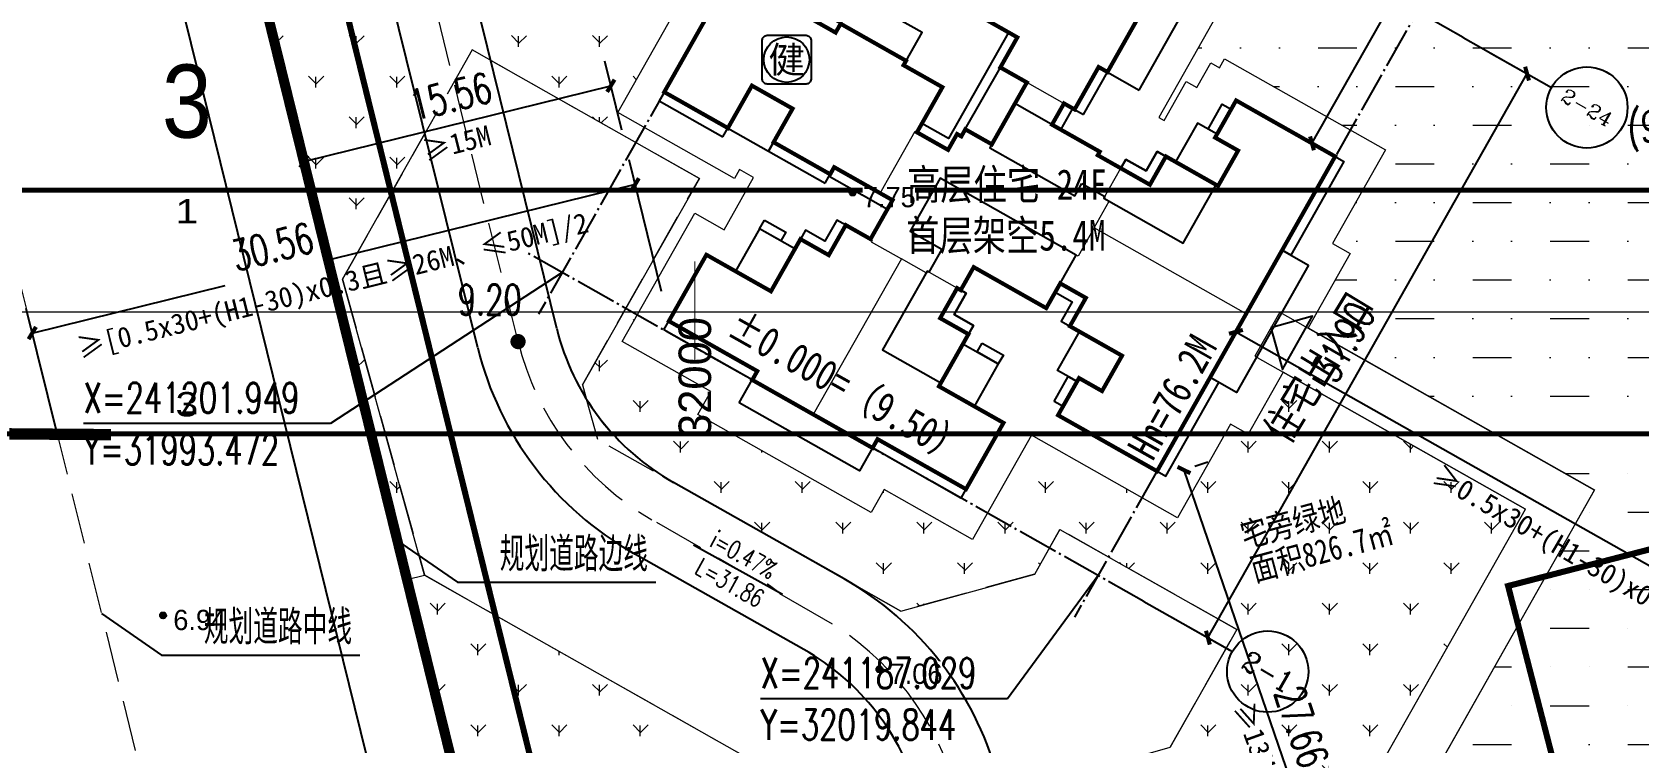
# Model space of a CAD drawing. Extents: x -83084 to 31773731, y -158416 to 241421036.
# Drawn here: x 31967.4 to 32046.5, y 241178.8 to 241213.8 of the extents above; entities that cross this region are included whole.
import ezdxf
from ezdxf.enums import TextEntityAlignment as Align
from ezdxf.xclip import XClip

# ---------------------------------------------------------------- set-up
doc = ezdxf.new("R2010")
doc.units = 0
doc.header["$LTSCALE"] = 1000
doc.header["$MEASUREMENT"] = 0
doc.header["$XCLIPFRAME"] = 0
for name, pattern in [('10010', [0]), ('2', [0]), ('721120', [0]), ('CENTER2', [1.125, 0.75, -0.125, 0.125, -0.125]), ('DASH', [0.35, 0.25, -0.1]), ('DOTE', [2.42, 2, -0.2, 0.02, -0.2])]:
    doc.linetypes.add(name, pattern=pattern)
for name, color, linetype in [('AXIS', 3, 'Continuous'), ('AXIS_TEXT', 7, 'Continuous'), ('DIM_COOR', 3, 'Continuous'), ('DIM_ELEV', 3, 'Continuous'), ('DIM_LEAD', 3, 'Continuous'), ('DIM_SYMB', 3, 'Continuous'), ('DOTE', 14, 'DOTE'), ('GZ_BJT_功能地块', 1, 'Continuous'), ('GZ_BJT_总平面', 2, 'Continuous'), ('GZ_BJT_指标表', 7, 'Continuous'), ('GZ_BJT_用地界线', 1, 'Continuous'), ('GZ_BJT_绿地', 3, 'Continuous'), ('GZ_BJT_配套设施符号', 7, 'Continuous'), ('PUB_DIM', 3, 'Continuous'), ('PUB_TEXT', 7, 'Continuous'), ('Road_2', 134, 'Continuous'), ('ROOF', 4, 'Continuous'), ('净用地', 1, 'Continuous'), ('地库', 5, 'DASH'), ('规划道路边线', 165, 'Continuous')]:
    doc.layers.add(name, color=color, linetype=linetype)
for name, color, linetype, lineweight in [('xf', 153, 'Continuous', 0), ('入户路', 145, 'Continuous', 0), ('绿地', 86, 'Continuous', 0), ('道路中线', 252, 'Continuous', 0), ('间距公式核对', 241, 'Continuous', 0)]:
    doc.layers.add(name, color=color, linetype=linetype, lineweight=lineweight)
doc.layers.add('地形', color=7, linetype='Continuous', true_color=0x323232)
doc.layers.add('建筑控制线', color=7, linetype='Continuous', true_color=0xff0505)
doc.layers.add('户型填色', color=252, linetype='Continuous', lineweight=0, plot=False)
doc.styles.add('_TCH_AXIS', font='COMPLEX', dxfattribs={"bigfont": 'GBCBIG'})
doc.styles.add('_TCH_DIM', font='SIMPLEX', dxfattribs={"bigfont": 'GBCBIG'})
doc.styles.add('_TCH_DIM_T3', font='SIMPLEX', dxfattribs={"width": 0.705882, "bigfont": 'GBCBIG'})
doc.styles.add('COMPLEX', font='COMPLEX')
doc.styles.add('DMHT', font='')
doc.styles.add('HT', font='simhei.ttf')
doc.styles.add('HZTXT', font='simhei.ttf')
doc.styles.add('JMHT', font='')
doc.styles.add('TKH', font='')
doc.styles.add('黑体', font='simhei.ttf')
doc.styles.get('DMHT').set_extended_font_data('方正细等线简体')
doc.styles.get('JMHT').set_extended_font_data('方正细等线简体')
doc.styles.get('TKH').set_extended_font_data('方正细等线简体')
doc.dimstyles.new('_TCH_ARCH_M_M&&1', dxfattribs={"dimtxt": 1.4875, "dimasz": 0.5, "dimexe": 1.25, "dimexo": 1.5, "dimgap": 0.63125, "dimtad": 1, "dimzin": 0, "dimdsep": 46, "dimtxsty": '_TCH_DIM_T3', "dimblk": 'ARCHTICK', "dimcen": 0.09, "dimclrt": 7, "dimazin": 2, "dimtfac": 1, "dimtdec": 0, "dimtix": 1, "dimtmove": 2, "dimatfit": 3, "dimfxl": 0, "dimtolj": 1, "dimtzin": 0, "dimarcsym": 0})
pattern_1 = [(90, (0, 0), (-1.99559095, 1.99559095), [0.52916132, -3.4620203]), (45, (0, 0), (-1.99559231, 1.99559231), [0.52916132, -2.2930323]), (135, (0, 0), (-1.99559231, -1.99559231), [0.52916132, -2.2930323])]

# ---------------------------------------------------------------- blocks, each defined once
blk = doc.blocks.new('53居民健身场所')
at = {"layer": 'GZ_BJT_配套设施符号'}
blk.add_lwpolyline([(-12, -15, -0.414214), (-15, -12), (-15, 12, -0.414214), (-12, 15), (12, 15, -0.414214), (15, 12), (15, -12, -0.414214), (12, -15)], format="xyb", close=True, dxfattribs=at)
blk.add_circle((0, 0), 14.01, dxfattribs=at)
at = {"layer": 'GZ_BJT_配套设施符号', "linetype": 'Continuous', "style": 'HT'}
blk.add_text('健', height=16.34, dxfattribs=at).set_placement((0, 0), align=Align.MIDDLE_CENTER)
blk = doc.blocks.new('jjjg')
at = {"layer": '净用地'}
blk.add_lwpolyline([(312.729, 260.842, 0.339359), (303.139, 268.339), (188.333, 269.388, 0.489761), (168.731, 244.6), (203.627, 103.082, 0.417511), (228.052, 88.507), (339.507, 117.323, 0.414214), (346.685, 129.508)], format="xyb", close=True, dxfattribs=at)
at = {"layer": '建筑控制线', "color": 1, "linetype": 'CENTER2', "ltscale": 0.01, "const_width": 0.5}
blk.add_lwpolyline([(494.359, 136.702), (383.239, 107.973), (344.513, 97.96), (232.405, 68.975), (183.609, 58.956), (152.953, 183.282), (146.967, 207.555), (168.731, 244.6), (203.627, 103.082, 0.417511), (228.052, 88.507), (339.507, 117.323, 0.414214), (346.685, 129.508), (366.048, 134.514, 0.414214), (378.233, 127.336), (473.781, 152.039, 0.284842), (488.344, 167.276, 0.182676), (486.181, 181.252), (468.473, 212.548, -0.074148), (445.195, 273.123), (466.343, 230.518), (514.694, 142.859)], format="xyb", close=True, dxfattribs=at)
blk.add_lwpolyline([(494.359, 136.702), (383.239, 107.973), (344.513, 97.96), (232.405, 68.975), (183.609, 58.956), (152.953, 183.282), (146.967, 207.555), (168.731, 244.6), (203.627, 103.082, 0.417511), (228.052, 88.507), (339.507, 117.323, 0.414214), (346.685, 129.508), (366.048, 134.514, 0.414214), (378.233, 127.336), (473.781, 152.039, 0.284842), (488.344, 167.276, 0.182676), (486.181, 181.252), (468.473, 212.548, -0.074148), (445.195, 273.123), (466.343, 230.518), (514.694, 142.859)], format="xyb", close=True, dxfattribs=at)
blk = doc.blocks.new('64343')
for p, q in [((-86.59, 45.825), (-104.122, 116.923)), ((-90.474, 44.867), (-108.005, 115.965)), ((-72.449, 33.502), (-80.848, 38.253)), ((-74.419, 30.02), (-82.818, 34.772))]:
    blk.add_line(p, q)
for centre, radius, start, end in [((-74.939, 48.698), 12, 193.85182, 240.50024), ((-74.939, 48.698), 16, 193.85182, 240.50024), ((-80.328, 19.576), 16, 330.5, 60.50024), ((-80.328, 19.576), 12, 330.5, 60.50024)]:
    blk.add_arc(centre, radius, start, end)
blk = doc.blocks.new('xf')
at = {"linetype": 'DASH', "ltscale": 0.01}
blk.add_lwpolyline([(64.326, -85.514), (53.195, -82.004), (49.331, -94.259), (61.695, -98.157), (75.1, -91.179), (82.746, -66.929), (75.768, -53.524), (69.413, -51.52), (66.406, -61.057), (68.81, -61.815), (71.963, -67.873), (66.809, -84.221)], close=True, dxfattribs=at)
blk = doc.blocks.new('rhl')
for p, q in [((-3.047, -42.139), (-22.996, -42.313)), ((-22.84, -60.105), (-22.996, -42.313)), ((16.574, -44.468), (-20.474, -44.791)), ((-20.341, -60.083), (-20.474, -44.791)), ((-22.84, -60.105), (-20.341, -60.083))]:
    blk.add_line(p, q)
blk = doc.blocks.new('904')
at = {"linetype": '2'}
h = blk.add_hatch(color=0, dxfattribs=at)
edge = h.paths.add_edge_path(flags=0)
edge.add_arc((0, 0), 0.3, 0, 360)
at = {"color": 0, "linetype": 'Continuous', "lineweight": -3}
for radius in [0.3, 0.15]:
    blk.add_circle((0, 0), radius, dxfattribs=at)
blk = doc.blocks.new('ysdx12')
at = {"layer": '地形', "linetype": '721120', "lineweight": -3, "ltscale": 0.5, "const_width": 0.15}
blk.add_lwpolyline([(84.677, 172.335), (118.633, 41.001, -0.414214), (111.455, 28.816), (0, 0, -0.417511), (-24.425, 14.575), (-59.321, 156.093, -0.489761), (-39.72, 180.881), (75.087, 179.832, -0.339359), (84.677, 172.335)], format="xyb", close=True, dxfattribs=at)
at = {"layer": '地形', "linetype": 'Continuous', "lineweight": -3, "ltscale": 0.5, "const_width": 0.25}
for points in [[(81.928, 89.767), (-180.072, 89.767)], [(-180.072, 77.767), (81.928, 77.767)]]:
    blk.add_lwpolyline(points, dxfattribs=at)
at = {"layer": '地形', "linetype": '10010', "lineweight": -3, "ltscale": 0.5, "const_width": 0.06}
for points in [[(-24.072, 83.767), (-24.072, 86.267)], [(-180.072, 83.767), (81.928, 83.767)], [(-180.072, 83.767), (81.928, 83.767)], [(-24.072, 83.767), (-24.072, 81.267)]]:
    blk.add_lwpolyline(points, dxfattribs=at)
at = {"layer": '地形', "style": 'TKH'}
for s, height, width, p in [('3', 3.6, 0.917, (-49.072, 91.267)), ('1', 1.2, 1.267, (-49.072, 87.767)), ('3', 1.2, 1.25, (-49.072, 78.267))]:
    blk.add_text(s, height=height, dxfattribs=dict(at, width=width)).set_placement(p, align=Align.BOTTOM_CENTER)
at = {"layer": '地形', "style": 'JMHT'}
blk.add_text('32000', height=1.6, rotation=90, dxfattribs=at).set_placement((-24.072, 83.517), align=Align.MIDDLE_RIGHT)
for points in [[(-15.804, 90.044), (-13.229, 90.044), (-13.229, 88.794), (-15.804, 88.794)], [(-49.74, 69.23), (-47.165, 69.23), (-47.165, 67.98), (-49.74, 67.98)], [(-14.485, 66.58), (-11.91, 66.58), (-11.91, 65.33), (-14.485, 65.33)]]:
    blk.add_wipeout(points).dxf.layer = '地形'
at = {"layer": '地形', "linetype": 'Continuous', "xscale": 0.5, "yscale": 0.5}
for p in [(-16.304, 89.644), (-50.24, 68.83), (-14.985, 66.18)]:
    blk.add_blockref('904', p, dxfattribs=at)
at = {"layer": '地形', "style": 'DMHT'}
for s, p in [('7.75', (-15.804, 89.924)), ('6.94', (-49.74, 69.11)), ('7.06', (-14.485, 66.46))]:
    blk.add_text(s, height=1, dxfattribs=at).set_placement(p, align=Align.TOP_LEFT)
blk = doc.blocks.new('Ybs')
at = {"ltscale": 10}
blk.add_line((1.8, 3.7), (1.8, 0.4), dxfattribs=at)
at = {"ltscale": 10, "const_width": 0.2}
blk.add_lwpolyline([(12.3, 1.3), (12.3, -1), (10.6, -1), (10.6, -2.5), (7.1, -2.5), (7.1, -1), (6.7, -1), (6.7, -0.76), (5.8, -0.76), (5.8, 1), (8.35, 1), (8.35, 3.2), (8.6, 3.2), (8.6, 6.9), (8.1, 6.9), (8.1, 12.8), (1.4, 12.8), (1.4, 9.2), (3.8, 9.2), (3.8, 6.9), (1.9, 6.9), (1.9, 3.7), (2.3, 3.7), (2.3, 0.4), (0.1, 0.4), (0.1, 1.8), (-1.6, 1.8), (-1.6, 3.4), (-4.55, 3.4), (-4.55, 7.05), (-8.3, 7.05), (-8.3, 2.05), (-8.8, 2.05), (-8.8, -4.75), (-8.3, -4.75), (-8.3, -9.75), (-4.55, -9.75), (-4.55, -6.1), (-1.6, -6.1), (-1.6, -4.5), (0.1, -4.5), (0.1, -4.7), (1.4, -4.7), (1.4, -8.8), (2.8, -8.8), (2.8, -10.25), (1.2, -10.25), (1.2, -13.2), (-0.8, -13.2), (-0.8, -11.9), (-2.9, -11.9), (-2.9, -17.5), (14.9, -17.5), (14.9, -11.9), (12.8, -11.9), (12.8, -13.2), (10.8, -13.2), (10.8, -10.25), (9.2, -10.25), (9.2, -7.3), (9.4, -7.3), (9.4, -4.6), (10.6, -4.6), (10.6, -5.2), (13, -5.2), (13, -5.7), (17.1, -5.7)], dxfattribs=at)
at = {"ltscale": 10}
for points in [[(0.9, 9.2), (1.4, 9.2), (1.4, 12.8), (0.9, 12.8)], [(8.1, 12.8), (8.1, 6.9), (8.6, 6.9), (8.6, 12.8)], [(1.4, 6.9), (3.8, 6.9), (3.8, 9.2), (1.4, 9.2)], [(-8.8, 7.05), (-8.3, 7.05), (-8.3, 2.05), (-8.8, 2.05)], [(1.4, 3.7), (1.9, 3.7), (1.9, 6.9), (1.4, 6.9)], [(8.6, 3.2), (10.2, 3.2), (10.2, 6.9), (8.6, 6.9)], [(-4.55, 3.4), (-2.15, 3.4), (-2.15, 5.4), (-4.55, 5.4)], [(-1.65, 5.4), (-1.65, 4.2), (-2.15, 4.2), (-2.15, 5.4)], [(-10.1, 2.05), (-8.8, 2.05), (-8.8, -4.75), (-10.1, -4.75)], [(0.1, -2.9), (0.1, -2.8), (-4.35, -2.8), (-4.35, -6.1), (-1.1, -6.1), (-1.1, -5), (0.1, -5), (0.1, -4.7), (1.4, -4.7), (1.4, -8.8), (4.4, -8.8), (4.4, -1.1), (1.4, -1.1), (1.4, -2.9)], [(9.4, -5.1), (10.6, -5.1), (10.6, -4.6), (9.4, -4.6)], [(-8.8, -4.75), (-8.3, -4.75), (-8.3, -9.75), (-8.8, -9.75)], [(10.6, -5.7), (13, -5.7), (13, -5.2), (10.6, -5.2)], [(-4.55, -6.1), (-2.15, -6.1), (-2.15, -8.1), (-4.55, -8.1)], [(13, -7.5), (17.1, -7.5), (17.1, -5.7), (13, -5.7)], [(-1.65, -6.9), (-1.65, -8.1), (-2.15, -8.1), (-2.15, -6.9)], [(-0.8, -13.2), (-0.8, -11.9), (-1, -11.9), (-1, -10.8), (1.2, -10.8), (1.2, -13.2)], [(12.8, -13.2), (12.8, -11.9), (13, -11.9), (13, -10.8), (10.8, -10.8), (10.8, -13.2)], [(-2.4, -11.4), (-1, -11.4), (-1, -11.9), (-2.4, -11.9)], [(13, -11.4), (14.4, -11.4), (14.4, -11.9), (13, -11.9)], [(2.4, -17.5), (-2.9, -17.5), (-2.9, -18), (2.4, -18)], [(9.6, -17.5), (14.9, -17.5), (14.9, -18), (9.6, -18)]]:
    blk.add_lwpolyline(points, close=True, dxfattribs=at)
for points in [[(0.1, 1.8), (0.1, 2.3), (-1.1, 2.3), (-1.1, 3.4), (-1.6, 3.4), (-1.6, 1.8)], [(7.1, -1), (10.6, -1), (10.6, -2.5), (7.1, -2.5)], [(0.1, -4.5), (0.1, -5), (-1.1, -5), (-1.1, -6.1), (-1.6, -6.1), (-1.6, -4.5)], [(9.2, -8.6), (9.7, -8.6), (9.7, -9.75), (10.8, -9.75), (10.8, -10.25), (9.2, -10.25)], [(2.8, -8.8), (2.3, -8.8), (2.3, -9.75), (1.2, -9.75), (1.2, -10.25), (2.8, -10.25)], [(9.6, -19), (2.4, -19), (2.4, -17.5), (9.6, -17.5)]]:
    blk.add_lwpolyline(points, close=True)
for points in [[(12.3, -0.5), (6.3, -0.5), (6.3, 1)], [(7.6, -7.3), (7.6, -8.6), (7.5, -8.6), (7.5, -13.1), (10.8, -13.1), (10.8, -9.75), (9.7, -9.75), (9.7, -8.6), (9.2, -8.6), (9.2, -7.3), (9.4, -7.3), (9.4, -2.5), (6.9, -2.5), (6.9, -7.3), (7.6, -7.3)]]:
    blk.add_lwpolyline(points, dxfattribs=at)
at = {"layer": '户型填色', "ltscale": 10}
for points in [[(5.8, 1), (8.35, 1), (8.35, 3.2), (8.6, 3.2), (8.6, 6.9), (8.1, 6.9), (8.1, 12.8), (1.4, 12.8), (1.4, 9.2), (3.8, 9.2), (3.8, 6.9), (1.9, 6.9), (1.9, 3.7), (2.3, 3.7), (2.3, 1.1), (5.8, 1.1)], [(0.1, 1.8), (0.1, 0.3), (0, 0.3), (0, -1.4), (-8.8, -1.4), (-8.8, 2.05), (-8.3, 2.05), (-8.3, 7.05), (-4.55, 7.05), (-4.55, 3.4), (-1.6, 3.4), (-1.6, 1.8)], [(10.6, -1), (12.3, -1), (12.3, 1.3), (16.9, 1.3), (16.9, 1.8), (18.9, 1.8), (18.9, 1.3), (23.1, 1.3), (23.1, -5.7), (19.5, -5.7), (19.5, -3.3), (17.1, -3.3), (17.1, -5.7), (13, -5.7), (13, -5.2), (10.6, -5.2)], [(0.1, -4.5), (0.1, -2.8), (0, -2.8), (0, -1.4), (-8.8, -1.4), (-8.8, -4.75), (-8.3, -4.75), (-8.3, -9.75), (-4.55, -9.75), (-4.55, -6.1), (-1.6, -6.1), (-1.6, -4.5)], [(6, -17.5), (6, -8.9), (7.5, -8.9), (7.5, -8.6), (9.2, -8.6), (9.2, -10.25), (10.8, -10.25), (10.8, -13.2), (12.8, -13.2), (12.8, -11.9), (14.9, -11.9), (14.9, -17.5)], [(6, -17.5), (6, -8.9), (4.4, -8.9), (4.4, -8.8), (2.8, -8.8), (2.8, -10.25), (1.2, -10.25), (1.2, -13.2), (-0.8, -13.2), (-0.8, -11.9), (-2.9, -11.9), (-2.9, -17.5)]]:
    blk.add_lwpolyline(points, close=True, dxfattribs=at)
blk = doc.blocks.new('_ArchTick')
at = {"color": 0, "linetype": 'ByBlock', "const_width": 0.4}
blk.add_lwpolyline([(-0.5, -0.5), (0.5, 0.5)], dxfattribs=at)
blk = doc.blocks.new('*D166')
at = {"layer": 'Defpoints', "color": 0, "transparency": 16777216}
for p in [(-70.002, 48.005), (-68.343, 41.275), (-98.014, 33.959)]:
    blk.add_point(p, dxfattribs=at)
at = {"layer": 'PUB_DIM', "color": 0, "lineweight": -2, "transparency": 16777216}
for p, q in [((-68.702, 42.732), (-70.301, 49.218)), ((-70.002, 48.005), (-84.917, 44.327)), ((-99.674, 40.688), (-90.173, 43.031)), ((-98.373, 35.415), (-99.973, 41.902))]:
    blk.add_line(p, q, dxfattribs=at)
at = {"layer": 'PUB_DIM', "color": 0, "lineweight": -2, "transparency": 16777216, "xscale": 0.5, "yscale": 0.5, "zscale": 0.5}
for p, rotation in [((-70.002, 48.005), 13.85181694606587), ((-99.674, 40.688), 193.8518169460659)]:
    blk.add_blockref('_ArchTick', p, dxfattribs=dict(at, rotation=rotation))
at = {"layer": 'PUB_DIM', "color": 7, "transparency": 16777216, "insert": (-87.856, 44.939), "char_height": 1.4875, "attachment_point": 5, "rotation": 13.85182, "style": '_TCH_DIM_T3'}
blk.add_mtext('\\A1;30.56', dxfattribs=at)
blk = doc.blocks.new('*D167')
at = {"layer": 'Defpoints', "color": 0, "transparency": 16777216}
for p in [(-71.199, 52.859), (-70.301, 49.218), (-85.409, 45.493)]:
    blk.add_point(p, dxfattribs=at)
at = {"layer": 'PUB_DIM', "color": 0, "lineweight": -2, "transparency": 16777216}
for p, q in [((-70.66, 50.675), (-71.498, 54.073)), ((-86.307, 49.134), (-71.199, 52.859)), ((-85.768, 46.949), (-86.606, 50.348))]:
    blk.add_line(p, q, dxfattribs=at)
at = {"layer": 'PUB_DIM', "color": 0, "lineweight": -2, "transparency": 16777216, "xscale": 0.5, "yscale": 0.5, "zscale": 0.5}
for p, rotation in [((-71.199, 52.859), 13.85181694608006), ((-86.307, 49.134), 193.85181694608)]:
    blk.add_blockref('_ArchTick', p, dxfattribs=dict(at, rotation=rotation))
at = {"layer": 'PUB_DIM', "color": 7, "transparency": 16777216, "insert": (-79.082, 52.332), "char_height": 1.4875, "attachment_point": 5, "rotation": 13.85182, "style": '_TCH_DIM_T3'}
blk.add_mtext('\\A1;15.56', dxfattribs=at)
blk = doc.blocks.new('*D234')
at = {"layer": 'Defpoints', "color": 0, "transparency": 16777216}
for p in [(-40.697, 40.283), (23.231, 4.115), (23.493, 4.578)]:
    blk.add_point(p, dxfattribs=at)
at = {"layer": 'PUB_DIM', "color": 0, "lineweight": -2, "transparency": 16777216}
for p, q in [((-39.958, 41.589), (-39.819, 41.835)), ((-40.435, 40.747), (23.493, 4.578)), ((23.969, 5.42), (24.108, 5.666))]:
    blk.add_line(p, q, dxfattribs=at)
at = {"layer": 'PUB_DIM', "color": 0, "lineweight": -2, "transparency": 16777216, "xscale": 0.5, "yscale": 0.5, "zscale": 0.5}
for p, rotation in [((-40.435, 40.747), 150.4999999835021), ((23.493, 4.578), 330.4999999835022)]:
    blk.add_blockref('_ArchTick', p, dxfattribs=dict(at, rotation=rotation))
at = {"layer": 'PUB_DIM', "color": 7, "transparency": 16777216, "insert": (-12.823, 26.738), "char_height": 1.4875, "attachment_point": 5, "rotation": 330.5, "style": '_TCH_DIM_T3'}
blk.add_mtext('\\A1;73.45', dxfattribs=at)
blk = doc.blocks.new('*D235')
at = {"layer": 'Defpoints', "color": 0, "transparency": 16777216}
for p in [(-43.881, 33.64), (-34.901, 7.476), (-34.013, 7.781)]:
    blk.add_point(p, dxfattribs=at)
at = {"layer": 'PUB_DIM', "color": 0, "lineweight": -2, "transparency": 16777216}
for p, q in [((-42.462, 34.127), (-41.811, 34.351)), ((-42.993, 33.945), (-34.013, 7.781)), ((-33.482, 7.963), (-32.83, 8.186))]:
    blk.add_line(p, q, dxfattribs=at)
at = {"layer": 'PUB_DIM', "color": 0, "lineweight": -2, "transparency": 16777216, "xscale": 0.5, "yscale": 0.5, "zscale": 0.5}
for p, rotation in [((-42.993, 33.945), 108.9438673575793), ((-34.013, 7.781), 288.9438673575793)]:
    blk.add_blockref('_ArchTick', p, dxfattribs=dict(at, rotation=rotation))
at = {"layer": 'PUB_DIM', "color": 7, "transparency": 16777216, "insert": (-37.202, 21.309), "char_height": 1.4875, "attachment_point": 5, "rotation": 288.94387, "style": '_TCH_DIM_T3'}
blk.add_mtext('\\A1;27.66', dxfattribs=at)
blk = doc.blocks.new('*D236')
at = {"layer": 'Defpoints', "color": 0, "transparency": 16777216}
for p in [(-3.455, 108.773), (-2.315, 108.128), (-35.551, 49.379)]:
    blk.add_point(p, dxfattribs=at)
at = {"layer": 'PUB_DIM', "color": 0, "lineweight": -2, "transparency": 16777216}
for p, q in [((-3.62, 108.867), (-4.543, 109.389)), ((-36.691, 50.024), (-3.455, 108.773)), ((-36.857, 50.117), (-37.779, 50.639))]:
    blk.add_line(p, q, dxfattribs=at)
at = {"layer": 'PUB_DIM', "color": 0, "lineweight": -2, "transparency": 16777216, "xscale": 0.5, "yscale": 0.5, "zscale": 0.5}
for p, rotation in [((-3.455, 108.773), 60.50172308405612), ((-36.691, 50.024), 240.5017230840561)]:
    blk.add_blockref('_ArchTick', p, dxfattribs=dict(at, rotation=rotation))
at = {"layer": 'PUB_DIM', "color": 7, "transparency": 16777216, "insert": (-24.64, 74.258), "char_height": 1.4875, "attachment_point": 5, "rotation": 60.50172, "style": '_TCH_DIM_T3'}
blk.add_mtext('\\A1;67.50', dxfattribs=at)
blk = doc.blocks.new('2334223')
at = {"layer": 'DIM_SYMB'}
blk.add_hatch(color=256, dxfattribs=at).paths.add_polyline_path([(-44.539, -17.977), (-45.326, -17.541), (-45.268, -17.436)])
at = {"layer": 'DIM_ELEV', "color": 12, "const_width": 0.375}
blk.add_lwpolyline([(-57.361, -5.55, 1), (-57.736, -5.55, 1)], format="xyb", close=True, dxfattribs=at)
at = {"layer": 'DIM_SYMB'}
blk.add_lwpolyline([(-48.912, -15.553), (-44.539, -17.977)], dxfattribs=at)
at = {"layer": '道路中线', "linetype": 'DASH', "ltscale": 0.01}
blk.add_lwpolyline([(-35.971, -27.709, 0.198912), (-42.494, -19.208), (-50.956, -14.323, -0.204126), (-57.549, -5.55), (-75.121, 65.713, -0.193709), (-73.653, 76.064), (-71.397, 79.971, -0.270398), (-59.145, 86.971), (-4.093, 86.468)], format="xyb", dxfattribs=at)
at = {"style": '_TCH_DIM', "width": 0.705882}
blk.add_text('L=31.86', height=0.8925, rotation=331.00048, dxfattribs=at).set_placement((-48.911, -16.934))
at = {"layer": 'DIM_SYMB', "color": 7, "style": '_TCH_DIM', "width": 0.705882}
blk.add_text('i=0.47%', height=0.8925, rotation=331.00048, dxfattribs=at).set_placement((-48.173, -15.603))
at = {"layer": 'PUB_TEXT', "style": '_TCH_DIM', "width": 0.705882}
blk.add_text('(9.200)', height=1.4875, dxfattribs=at).set_placement((-2.93, 4.3))
at = {"layer": 'PUB_TEXT', "color": 12, "style": '_TCH_DIM', "width": 0.705882}
blk.add_text('9.20', height=1.4875, dxfattribs=at).set_placement((-60.519, -4.232))
blk = doc.blocks.new('ghdlbx')
at = {"layer": '规划道路边线', "linetype": '721120', "lineweight": -3, "ltscale": 0.5, "const_width": 0.15}
blk.add_lwpolyline([(84.677, 172.335), (118.633, 41.001, -0.414214), (111.455, 28.816), (0, 0, -0.417511), (-24.425, 14.575), (-59.321, 156.093, -0.489761), (-39.72, 180.881), (75.087, 179.832, -0.339359), (84.677, 172.335)], format="xyb", close=True, dxfattribs=at)
at = {"layer": '道路中线', "linetype": 'DASH', "ltscale": 0.01}
blk.add_line((-74.837, 156.367), (-31.711, -18.528), dxfattribs=at)
at = {"layer": 'PUB_TEXT', "color": 8, "style": '黑体', "width": 0.8}
blk.add_text('一', height=5, rotation=359.53392, dxfattribs=at).set_placement((-58.066, 75.113))
blk = doc.blocks.new('zbyd')
at = {"layer": 'DIM_LEAD'}
for p, q in [((-325.353, 18.159), (-322.398, 16.119)), ((-322.398, 16.119), (-312.641, 16.119)), ((-339.917, 14.568), (-336.962, 12.528)), ((-336.962, 12.528), (-327.204, 12.528))]:
    blk.add_line(p, q, dxfattribs=at)
at = {"layer": 'PUB_TEXT', "style": '_TCH_DIM'}
for s, p in [('规划道路边线', (-320.314, 16.644)), ('规划道路中线', (-334.878, 13.053))]:
    blk.add_text(s, height=1.6879, dxfattribs=at).set_placement(p)
blk = doc.blocks.new('_AXISO')
blk.add_circle((0, 0), 0.5)
at = {"layer": 'AXIS_TEXT', "style": 'COMPLEX', "width": 1.041667}
blk.add_attdef('A', text='', height=0.56, dxfattribs=at).set_placement((-0.25, -0.28), (0.25, -0.28), align=Align.FIT)
blk = doc.blocks.new('*D120')
at = {"layer": 'Defpoints', "color": 0, "transparency": 16777216}
for p in [(9.078, 14.5), (12.694, 14.5), (9.078, -17.4)]:
    blk.add_point(p, dxfattribs=at)
at = {"layer": 'PUB_DIM', "color": 0, "lineweight": -2, "transparency": 16777216}
for p, q in [((10.578, 14.5), (13.944, 14.5)), ((12.694, -17.4), (12.694, 14.5)), ((10.578, -17.4), (13.944, -17.4))]:
    blk.add_line(p, q, dxfattribs=at)
at = {"layer": 'PUB_DIM', "color": 0, "lineweight": -2, "transparency": 16777216, "xscale": 0.5, "yscale": 0.5, "zscale": 0.5}
for p, rotation in [((12.694, 14.5), 90), ((12.694, -17.4), 270)]:
    blk.add_blockref('_ArchTick', p, dxfattribs=dict(at, rotation=rotation))
at = {"layer": 'PUB_DIM', "color": 7, "transparency": 16777216, "insert": (11.319, -1.45), "char_height": 1.4875, "attachment_point": 5, "rotation": 90, "style": '_TCH_DIM_T3'}
blk.add_mtext('\\A1;31.90', dxfattribs=at)
blk = doc.blocks.new('cc')
at = {"layer": '间距公式核对', "style": 'HZTXT'}
for s, rotation, p in [('≥15M', 13.93782, (-80.314, 49.143)), ('≥[0.5x30+(H1-30)x0.3且≥26M、≤50M]/2', 13.93782, (-97.323, 39.439)), ('≥0.5x30+(H1-30)x0.3且≥26M、≤50M', 329.63889, (-30.864, 33.387)), ('≥13M', 289.80368, (-40.556, 22.269))]:
    blk.add_text(s, height=1, rotation=rotation, dxfattribs=at).set_placement(p)
at = {"layer": 'PUB_DIM', "color": 31}
for base, p1, p2, angle, picture, middle in [((-3.455, 108.773), (-35.551, 49.379), (-2.315, 108.128), 60.50172, '*D236', (-24.64, 74.258)), ((23.493, 4.578), (-40.697, 40.283), (23.231, 4.115), 330.5, '*D234', (-12.823, 26.738))]:
    dim = blk.add_linear_dim(base=base, p1=p1, p2=p2, angle=angle, dimstyle='_TCH_ARCH_M_M&&1', dxfattribs=at)
    dim.commit()
    dim.dimension.update_dxf_attribs({"geometry": picture, "text_midpoint": middle, "dimtype": 129})
at = {"layer": 'PUB_DIM'}
dim = blk.add_aligned_dim(p1=(-85.409, 45.493), p2=(-70.301, 49.218), distance=3.75, dimstyle='_TCH_ARCH_M_M&&1', dxfattribs=at)
dim.commit()
dim.dimension.update_dxf_attribs({"geometry": '*D167', "text_midpoint": (-79.082, 52.332)})
dim = blk.add_linear_dim(base=(-70.002, 48.005), p1=(-98.014, 33.959), p2=(-68.343, 41.275), angle=13.85182, dimstyle='_TCH_ARCH_M_M&&1', dxfattribs=at)
dim.commit()
dim.dimension.update_dxf_attribs({"geometry": '*D166', "text_midpoint": (-87.856, 44.939), "dimtype": 129})
at = {"layer": 'PUB_DIM', "color": 31}
dim = blk.add_aligned_dim(p1=(-43.881, 33.64), p2=(-34.901, 7.476), distance=0.939, dimstyle='_TCH_ARCH_M_M&&1', dxfattribs=at)
dim.commit()
dim.dimension.update_dxf_attribs({"geometry": '*D235', "text_midpoint": (-37.202, 21.309)})
blk = doc.blocks.new('ADSADFDSW')
at = {"layer": 'AXIS'}
for p, q in [((9.078, 14.5), (14.078, 14.5)), ((9.078, -17.4), (14.078, -17.4))]:
    blk.add_line(p, q, dxfattribs=at)
at = {"layer": 'DOTE', "ltscale": 0.001}
for p, q in [((-23.818, 15.921), (-23.818, -19.761)), ((6.482, 15.921), (6.482, -19.761)), ((9.078, 14.5), (-25.876, 14.5)), ((9.078, -17.4), (-25.876, -17.4))]:
    blk.add_line(p, q, dxfattribs=at)
at = {"layer": 'AXIS'}
ref = blk.add_blockref('_AXISO', (16.078, 14.5), dxfattribs=dict(at, xscale=4, yscale=4, zscale=4))
ref.add_attrib('A', '2-24', dxfattribs={"layer": 'AXIS_TEXT', "height": 0.6947, "style": '_TCH_AXIS'}).set_placement((14.722, 14.153), (17.435, 14.153), align=Align.FIT)
ref = blk.add_blockref('_AXISO', (16.078, -17.4), dxfattribs=dict(at, xscale=4, yscale=4, zscale=4))
ref.add_attrib('A', '2-1', dxfattribs={"layer": 'AXIS_TEXT', "height": 0.9988, "style": '_TCH_AXIS'}).set_placement((14.77, -17.899), (17.386, -17.899), align=Align.FIT)
at = {"layer": 'PUB_DIM'}
dim = blk.add_aligned_dim(p1=(9.078, -17.4), p2=(9.078, 14.5), distance=-3.616, dimstyle='_TCH_ARCH_M_M&&1', dxfattribs=at)
dim.commit()
dim.dimension.update_dxf_attribs({"geometry": '*D120', "text_midpoint": (11.319, -1.45)})

msp = doc.modelspace()

# ---------------------------------------------------------------- linework, layer by layer
at = {"layer": 'GZ_BJT_功能地块', "lineweight": 0}
msp.add_lwpolyline([(32108.749, 241288.568, 0.339359), (32099.159, 241296.065), (31984.352, 241297.113, 0.489761), (31964.751, 241272.326), (31999.647, 241130.808, 0.417511), (32024.072, 241116.233), (32135.527, 241145.049, 0.414214), (32142.705, 241157.234)], format="xyb", close=True, dxfattribs=at)
at = {"layer": 'GZ_BJT_总平面', "lineweight": 0}
msp.add_lwpolyline([(32108.749, 241288.568, 0.339359), (32099.159, 241296.065), (31984.352, 241297.113, 0.489761), (31964.751, 241272.326), (31999.647, 241130.808, 0.417511), (32024.072, 241116.233), (32135.527, 241145.049, 0.414214), (32142.705, 241157.234)], format="xyb", close=True, dxfattribs=at)
at = {"layer": 'GZ_BJT_用地界线', "lineweight": 0}
msp.add_lwpolyline([(32108.749, 241288.568, 0.339359), (32099.159, 241296.065), (31984.352, 241297.113, 0.489761), (31964.751, 241272.326), (31999.647, 241130.808, 0.417511), (32024.072, 241116.233), (32135.527, 241145.049, 0.414214), (32142.705, 241157.234)], format="xyb", close=True, dxfattribs=at)
msp.add_lwpolyline([(32108.749, 241288.568, 0.339359), (32099.159, 241296.065), (31984.352, 241297.113, 0.489761), (31964.751, 241272.326), (31999.647, 241130.808, 0.417511), (32024.072, 241116.233), (32135.527, 241145.049, 0.414214), (32142.705, 241157.234)], format="xyb", close=True, dxfattribs=at)
msp.add_lwpolyline([(32108.749, 241288.568, 0.339359), (32099.159, 241296.065), (31984.352, 241297.113, 0.489761), (31964.751, 241272.326), (31999.647, 241130.808, 0.417511), (32024.072, 241116.233), (32135.527, 241145.049, 0.414214), (32142.705, 241157.234)], format="xyb", close=True, dxfattribs=at)
msp.add_lwpolyline([(32108.749, 241288.568, 0.339359), (32099.159, 241296.065), (31984.352, 241297.113, 0.489761), (31964.751, 241272.326), (31999.647, 241130.808, 0.417511), (32024.072, 241116.233), (32135.527, 241145.049, 0.414214), (32142.705, 241157.234)], format="xyb", close=True, dxfattribs=at)
msp.add_lwpolyline([(32108.749, 241288.568, 0.339359), (32099.159, 241296.065), (31984.352, 241297.113, 0.489761), (31964.751, 241272.326), (31999.647, 241130.808, 0.417511), (32024.072, 241116.233), (32135.527, 241145.049, 0.414214), (32142.705, 241157.234)], format="xyb", close=True, dxfattribs=at)
msp.add_lwpolyline([(32108.749, 241288.568, 0.339359), (32099.159, 241296.065), (31984.352, 241297.113, 0.489761), (31964.751, 241272.326), (31999.647, 241130.808, 0.417511), (32024.072, 241116.233), (32135.527, 241145.049, 0.414214), (32142.705, 241157.234)], format="xyb", close=True, dxfattribs=at)

# ---------------------------------------------------------------- block references
at = {"layer": 'GZ_BJT_配套设施符号', "xscale": 0.08, "yscale": 0.08, "zscale": 8e-05}
msp.add_blockref('53居民健身场所', (32004.518, 241212.42), dxfattribs=at)

# ---------------------------------------------------------------- next in the draw order: wipeouts: each hides what was drawn before it
msp.add_wipeout([(32128.838, 241433.226), (32128.838, 241391.226), (31905.854, 241391.226), (31905.854, 241333.087), (31867.793, 241333.087), (31867.793, 241211.576), (31912.1, 241211.576), (31912.1, 241022.726), (31783.02, 241022.726), (31783.02, 241433.226)])

# ---------------------------------------------------------------- next in the draw order: linework, layer by layer
at = {"layer": 'GZ_BJT_用地界线', "linetype": 'CENTER2', "lineweight": 0}
msp.add_lwpolyline([(32290.379, 241164.428), (32179.259, 241135.698), (32140.533, 241125.686), (32028.425, 241096.701), (31979.629, 241086.682), (31948.973, 241211.008), (31942.987, 241235.281), (31964.751, 241272.326), (31999.647, 241130.808, 0.417511), (32024.072, 241116.233), (32135.527, 241145.049, 0.414214), (32142.705, 241157.234), (32162.068, 241162.24, 0.414214), (32174.253, 241155.062), (32269.801, 241179.765, 0.284842), (32284.364, 241195.002, 0.182676), (32282.201, 241208.978), (32264.493, 241240.274, -0.074148), (32241.215, 241300.849), (32262.363, 241258.244), (32310.714, 241170.585)], format="xyb", close=True, dxfattribs=at)
at = {"layer": 'Road_2'}
msp.add_line((31995.764, 241129.85), (31960.868, 241271.368), dxfattribs=at)

# ---------------------------------------------------------------- next in the draw order: block references
at = {"layer": 'PUB_TEXT'}
ref = msp.add_blockref('jjjg', (31796.02, 241027.726), dxfattribs=at)
XClip(ref).set_block_clipping_path([(-13.0000000003, -5.0000000001), (531.4999999997, 405.4999999999)])
at = {"layer": 'Road_2'}
msp.add_blockref('64343', (32079.791, 241153.362), dxfattribs=at)
at = {"layer": 'xf', "rotation": 257.9999999945844}
msp.add_blockref('xf', (32091.496, 241241.557), dxfattribs=at)
at = {"layer": '入户路', "rotation": 240.0000000003778}
msp.add_blockref('rhl', (32069.431, 241150.167, -0.008), dxfattribs=at)

# ---------------------------------------------------------------- next in the draw order: block references
ref = msp.add_blockref('ysdx12', (32024.072, 241116.233))
XClip(ref).set_block_clipping_path([(-272.4682125144, -93.5070921242), (303.3494281587, 310.7769526536)])

# ---------------------------------------------------------------- next in the draw order: linework, layer by layer
at = {"layer": 'GZ_BJT_绿地', "lineweight": 0}
for points in [[(32001.6, 241292.956), (32033.285, 241292.666, 0.414214), (32034.799, 241294.152), (32034.8, 241294.252), (32022.8, 241294.362), (32022.822, 241296.762), (31984.352, 241297.113, 0.489761), (31964.751, 241272.326), (31985.83, 241186.841), (31986.696, 241187.055), (31982.657, 241201.618), (31986.713, 241208.788), (31975.313, 241255.021), (31971.462, 241257.2), (31967.65, 241270.946), (31977.856, 241288.986), (31979.403, 241289.415, -0.17634), (31989.722, 241293.064)], [(31986.696, 241187.055), (32008.826, 241174.534), (32011.246, 241175.205, -0.023383), (32011.407, 241174.095), (32006.193, 241172.649), (31996.282, 241155.132), (31993.8, 241154.52), (31985.83, 241186.841)]]:
    msp.add_lwpolyline(points, format="xyb", close=True, dxfattribs=at)
for points in [[(32030.02, 241171.102), (32040.878, 241190.294), (32028.955, 241197.04), (32027.231, 241193.994), (32026.363, 241194.485), (32023.753, 241189.872), (32016.57, 241193.936), (32013.665, 241188.801), (32009.313, 241191.263), (32008.673, 241190.131), (32000.144, 241194.957), (32000.784, 241196.089), (31996.432, 241198.551), (32000.002, 241204.861), (32001.438, 241204.048), (32002.891, 241206.616), (32002.195, 241207.01), (32001.948, 241206.575), (31996.204, 241209.825), (32001.473, 241219.137)], [(32025.938, 241215.062), (32022.836, 241209.579), (32023.097, 241209.431), (32024.18, 241211.346), (32024.702, 241211.05), (32025.392, 241212.269), (32025.827, 241212.023), (32026.073, 241212.458), (32033.993, 241207.977), (32031.383, 241203.364), (32032.253, 241202.872), (32030.186, 241199.215), (32044.285, 241191.239), (32034.434, 241173.826)]]:
    msp.add_lwpolyline(points, dxfattribs=at)
msp.add_lwpolyline([(31988.523, 241218.157), (31989.945, 241212.389), (32000.224, 241206.573), (31994.477, 241196.415), (31994.676, 241195.699, 0.125219), (31998.953, 241191.61), (32010.145, 241185.277), (32016.726, 241187.102), (32017.967, 241189.297), (32026.671, 241184.372), (32023.39, 241178.573)], format="xyb", dxfattribs=at)
at = {"layer": 'PUB_TEXT', "color": 1}
msp.add_lwpolyline([(32028.35, 241199.22), (32028.919, 241197.174), (32030.397, 241199.79)], close=True, dxfattribs=at)
at = {"layer": '地库', "ltscale": 0.005, "const_width": 0.3}
msp.add_lwpolyline([(32002.984, 241133.148), (32025.047, 241120.41), (32130.183, 241147.592), (32136.018, 241167.916), (32106.812, 241280.88), (32095.393, 241292.299), (31983.781, 241293.318), (31967.808, 241275.804), (32002.984, 241133.148)], close=True, dxfattribs=at)
msp.add_lwpolyline([(32046.834, 241258.459), (32043.818, 241270.125), (32036.363, 241268.198), (32042.433, 241244.72), (32041.32, 241244.432), (32055.275, 241190.457), (32040.026, 241186.514), (32052.192, 241139.461)], dxfattribs=at)
at = {"layer": '绿地'}
for points in [[(32001.6, 241292.956), (32033.285, 241292.666, 0.414214), (32034.799, 241294.152), (32034.8, 241294.252), (32022.8, 241294.362), (32022.822, 241296.762), (31984.352, 241297.113, 0.489761), (31964.751, 241272.326), (31985.83, 241186.841), (31986.696, 241187.055), (31982.657, 241201.618), (31986.713, 241208.788), (31975.313, 241255.021), (31971.462, 241257.2), (31967.65, 241270.946), (31977.856, 241288.986), (31979.403, 241289.415, -0.17634), (31989.722, 241293.064), (32001.6, 241292.956)], [(31988.523, 241218.157), (31989.945, 241212.389), (32000.224, 241206.573), (31994.477, 241196.415), (31994.676, 241195.699, 0.125219), (31998.953, 241191.61), (32010.145, 241185.277), (32016.726, 241187.102), (32017.967, 241189.297), (32026.671, 241184.372), (32023.39, 241178.573)]]:
    msp.add_lwpolyline(points, format="xyb", dxfattribs=at)
for points in [[(32030.02, 241171.102), (32040.878, 241190.294), (32028.955, 241197.04), (32027.231, 241193.994), (32026.363, 241194.485), (32023.753, 241189.872), (32016.57, 241193.936), (32013.665, 241188.801), (32009.313, 241191.263), (32008.673, 241190.131), (32000.144, 241194.957), (32000.784, 241196.089), (31996.432, 241198.551), (32000.002, 241204.861), (32001.438, 241204.048), (32002.891, 241206.616), (32002.195, 241207.01), (32001.948, 241206.575), (31996.204, 241209.825), (32001.473, 241219.137)], [(32025.938, 241215.062), (32022.836, 241209.579), (32023.097, 241209.431), (32024.18, 241211.346), (32024.702, 241211.05), (32025.392, 241212.269), (32025.827, 241212.023), (32026.073, 241212.458), (32033.993, 241207.977), (32031.383, 241203.364), (32032.253, 241202.872), (32030.186, 241199.215), (32044.285, 241191.239), (32034.434, 241173.826)]]:
    msp.add_lwpolyline(points, dxfattribs=at)
msp.add_lwpolyline([(31986.696, 241187.055), (32008.826, 241174.534), (32011.246, 241175.205, -0.023383), (32011.407, 241174.095), (32006.193, 241172.649), (31996.282, 241155.132), (31993.8, 241154.52), (31985.83, 241186.841)], format="xyb", close=True, dxfattribs=at)

# ---------------------------------------------------------------- next in the draw order: block references
ref = msp.add_blockref('ghdlbx', (32024.072, 241116.233))
XClip(ref).set_block_clipping_path([(-228.0520679788, -93.5070920873), (303.447932021, 316.9929079127)])
for name, p in [('zbyd', (32310.714, 241170.585)), ('cc', (32067.065, 241158.277)), ('2334223', (32048.848, 241204.094))]:
    msp.add_blockref(name, p)
at = {"layer": 'ROOF', "rotation": 60.49999999971863}
msp.add_blockref('Ybs', (32008.946, 241203.305), dxfattribs=at)

# ---------------------------------------------------------------- next in the draw order: texts
at = {"layer": 'PUB_TEXT', "style": '黑体', "width": 0.8}
for s, p in [('高层住宅 24F', (32010.444, 241205.527)), ('首层架空5.4M', (32010.404, 241203.023))]:
    msp.add_text(s, height=1.5, dxfattribs=at).set_placement(p)
msp.add_text('住宅出入口', height=1.5, rotation=58.8015, dxfattribs=at).set_placement((32029.18, 241193.393))
at = {"layer": 'PUB_TEXT', "color": 1, "style": '黑体', "width": 0.8}
for s, rotation, p in [('±0.000=（9.50）', 330.5, (32001.479, 241198.874)), ('Hn=76.2M', 60.5, (32022.534, 241192.61))]:
    msp.add_text(s, height=1.5, rotation=rotation, dxfattribs=at).set_placement(p)
at = {"layer": '绿地', "style": '黑体', "width": 0.8}
for s, p in [('宅旁绿地', (32027.062, 241188.367)), ('面积826.7㎡', (32027.557, 241186.711))]:
    msp.add_text(s, height=1.2, rotation=15.1176, dxfattribs=at).set_placement(p)

# ---------------------------------------------------------------- next in the draw order: wipeouts: each hides what was drawn before it
msp.add_wipeout([(32128.838, 241433.226), (32128.838, 241391.226), (31905.854, 241391.226), (31906.098, 241297.303), (31867.793, 241297.303), (31867.793, 241211.576), (31912.1, 241211.576), (31912.1, 241022.726), (31783.02, 241022.726), (31783.02, 241433.226)])

# ---------------------------------------------------------------- next in the draw order: hatches: boundary and pattern name
at = {"layer": '绿地'}
h = msp.add_hatch(dxfattribs=at)
h.set_pattern_fill('GRASS', color=256)
h.set_pattern_definition(pattern_1)
edge = h.paths.add_edge_path()
edge.add_line((32001.6, 241292.956), (32033.285, 241292.666))
edge.add_arc((32033.299, 241294.166), 1.5, 269.4766, 359.4766)
edge.add_line((32034.799, 241294.152), (32034.8, 241294.252))
edge.add_line((32034.8, 241294.252), (32022.8, 241294.362))
edge.add_line((32022.8, 241294.362), (32022.822, 241296.762))
edge.add_line((32022.822, 241296.762), (31984.352, 241297.113))
edge.add_arc((31984.17, 241277.114), 20, 89.4766, 193.85182)
edge.add_line((31964.751, 241272.326), (31985.83, 241186.841))
edge.add_line((31985.83, 241186.841), (31986.696, 241187.055))
edge.add_line((31986.696, 241187.055), (31982.657, 241201.618))
edge.add_line((31982.657, 241201.618), (31986.713, 241208.788))
edge.add_line((31986.713, 241208.788), (31975.313, 241255.021))
edge.add_line((31975.313, 241255.021), (31971.462, 241257.2))
edge.add_line((31971.462, 241257.2), (31967.65, 241270.946))
edge.add_line((31967.65, 241270.946), (31977.856, 241288.986))
edge.add_line((31977.856, 241288.986), (31979.403, 241289.415))
edge.add_arc((31989.576, 241277.065), 16, 89.4766, 129.47956, ccw=False)
edge.add_line((31989.722, 241293.064), (32001.6, 241292.956))
h = msp.add_hatch(dxfattribs=at)
h.set_pattern_fill('GRASS', color=256)
h.set_pattern_definition(pattern_1)
edge = h.paths.add_edge_path()
edge.add_line((31998.424, 241236.091), (32005.394, 241248.162))
edge.add_line((32005.394, 241248.162), (32014.747, 241242.762))
edge.add_line((32014.747, 241242.762), (32022.333, 241255.965))
edge.add_line((32022.333, 241255.965), (32019.834, 241257.379))
edge.add_line((32019.834, 241257.379), (32013.938, 241246.956))
edge.add_line((32013.938, 241246.956), (32007.845, 241250.403))
edge.add_line((32007.845, 241250.403), (32007.894, 241250.49))
edge.add_line((32007.894, 241250.49), (32005.37, 241251.918))
edge.add_line((32005.37, 241251.918), (32005.616, 241252.353))
edge.add_line((32005.616, 241252.353), (32003.832, 241253.363))
edge.add_line((32003.832, 241253.363), (32003.217, 241252.275))
edge.add_line((32003.217, 241252.275), (32003.652, 241252.029))
edge.add_line((32003.652, 241252.029), (32001.485, 241248.199))
edge.add_line((32001.485, 241248.199), (32001.05, 241248.445))
edge.add_line((32001.05, 241248.445), (32000.262, 241247.053))
edge.add_line((32000.262, 241247.053), (31999.392, 241247.545))
edge.add_line((31999.392, 241247.545), (31997.816, 241244.76))
edge.add_line((31997.816, 241244.76), (31994.944, 241246.385))
edge.add_line((31994.944, 241246.385), (31994.648, 241245.863))
edge.add_line((31994.648, 241245.863), (31985.771, 241250.885))
edge.add_line((31985.771, 241250.885), (31986.066, 241251.408))
edge.add_line((31986.066, 241251.408), (31983.194, 241253.033))
edge.add_line((31983.194, 241253.033), (31984.77, 241255.818))
edge.add_line((31984.77, 241255.818), (31983.899, 241256.31))
edge.add_line((31983.899, 241256.31), (31981.265, 241251.654))
edge.add_line((31981.265, 241251.654), (31980.101, 241252.313))
edge.add_line((31980.101, 241252.313), (31982.777, 241241.46))
edge.add_line((31982.777, 241241.46), (31992.486, 241243.854))
edge.add_line((31992.486, 241243.854), (31998.232, 241220.552))
edge.add_line((31998.232, 241220.552), (31988.523, 241218.157))
edge.add_line((31988.523, 241218.157), (31989.945, 241212.389))
edge.add_line((31989.945, 241212.389), (32000.224, 241206.573))
edge.add_line((32000.224, 241206.573), (31994.477, 241196.415))
edge.add_line((31994.477, 241196.415), (31994.676, 241195.699))
edge.add_arc((32004.851, 241202.059), 12, 212.00597, 240.55539)
edge.add_line((31998.953, 241191.61), (32010.145, 241185.277))
edge.add_line((32010.145, 241185.277), (32016.726, 241187.102))
edge.add_line((32016.726, 241187.102), (32017.967, 241189.297))
edge.add_line((32017.967, 241189.297), (32026.671, 241184.372))
edge.add_line((32026.671, 241184.372), (32023.39, 241178.573))
edge.add_line((32023.39, 241178.573), (32015.11, 241176.277))
edge.add_arc((31999.463, 241172.938), 16, 8.04256, 12.04607, ccw=False)
edge.add_line((32015.305, 241175.176), (32020.348, 241176.575))
edge.add_line((32020.348, 241176.575), (32030.02, 241171.102))
edge.add_line((32030.02, 241171.102), (32040.878, 241190.294))
edge.add_line((32040.878, 241190.294), (32028.955, 241197.04))
edge.add_line((32028.955, 241197.04), (32027.231, 241193.994))
edge.add_line((32027.231, 241193.994), (32026.363, 241194.485))
edge.add_line((32026.363, 241194.485), (32023.753, 241189.872))
edge.add_line((32023.753, 241189.872), (32016.57, 241193.936))
edge.add_line((32016.57, 241193.936), (32013.665, 241188.801))
edge.add_line((32013.665, 241188.801), (32009.313, 241191.263))
edge.add_line((32009.313, 241191.263), (32008.673, 241190.131))
edge.add_line((32008.673, 241190.131), (32000.144, 241194.957))
edge.add_line((32000.144, 241194.957), (32000.784, 241196.089))
edge.add_line((32000.784, 241196.089), (31996.432, 241198.551))
edge.add_line((31996.432, 241198.551), (32000.002, 241204.861))
edge.add_line((32000.002, 241204.861), (32001.438, 241204.048))
edge.add_line((32001.438, 241204.048), (32002.891, 241206.616))
edge.add_line((32002.891, 241206.616), (32002.195, 241207.01))
edge.add_line((32002.195, 241207.01), (32001.948, 241206.575))
edge.add_line((32001.948, 241206.575), (31996.204, 241209.825))
edge.add_line((31996.204, 241209.825), (32001.473, 241219.137))
edge.add_line((32001.473, 241219.137), (31998.424, 241236.091))
h = msp.add_hatch(dxfattribs=at)
h.set_pattern_fill('MUDST', color=256)
h.set_pattern_definition([(0, (0, 0), (3.81, 1.905), [1.905, -1.905, 0, -1.905, 0, -1.905])])
edge = h.paths.add_edge_path()
edge.add_line((31998.424, 241236.091), (32001.473, 241219.137))
edge.add_line((32001.473, 241219.137), (32006.608, 241216.232))
edge.add_line((32006.608, 241216.232), (32007.396, 241217.625))
edge.add_line((32007.396, 241217.625), (32011.835, 241215.113))
edge.add_line((32011.835, 241215.113), (32018.187, 241226.341))
edge.add_line((32018.187, 241226.341), (32027.761, 241220.924))
edge.add_line((32027.761, 241220.924), (32024.806, 241215.702))
edge.add_line((32024.806, 241215.702), (32025.938, 241215.062))
edge.add_line((32025.938, 241215.062), (32022.836, 241209.579))
edge.add_line((32022.836, 241209.579), (32023.097, 241209.431))
edge.add_line((32023.097, 241209.431), (32024.18, 241211.346))
edge.add_line((32024.18, 241211.346), (32024.702, 241211.05))
edge.add_line((32024.702, 241211.05), (32025.392, 241212.269))
edge.add_line((32025.392, 241212.269), (32025.827, 241212.023))
edge.add_line((32025.827, 241212.023), (32026.073, 241212.458))
edge.add_line((32026.073, 241212.458), (32033.993, 241207.977))
edge.add_line((32033.993, 241207.977), (32031.383, 241203.364))
edge.add_line((32031.383, 241203.364), (32032.253, 241202.872))
edge.add_line((32032.253, 241202.872), (32030.186, 241199.215))
edge.add_line((32030.186, 241199.215), (32044.285, 241191.239))
edge.add_line((32044.285, 241191.239), (32034.434, 241173.826))
edge.add_line((32034.434, 241173.826), (32048.961, 241165.672))
edge.add_line((32048.961, 241165.672), (32075.376, 241172.496))
edge.add_line((32075.376, 241172.496), (32073.963, 241177.592))
edge.add_line((32073.963, 241177.592), (32074.676, 241178.852))
edge.add_line((32074.676, 241178.852), (32069.577, 241197.885))
edge.add_line((32069.577, 241197.885), (32066.597, 241197.087))
edge.add_line((32066.597, 241197.087), (32072.854, 241172.882))
edge.add_line((32072.854, 241172.882), (32055.427, 241168.377))
edge.add_line((32055.427, 241168.377), (32048.419, 241195.485))
edge.add_line((32048.419, 241195.485), (32068.807, 241200.757))
edge.add_line((32068.807, 241200.757), (32066.234, 241210.359))
edge.add_line((32066.234, 241210.359), (32066.016, 241210.483))
edge.add_line((32066.016, 241210.483), (32062.204, 241224.229))
edge.add_line((32062.204, 241224.229), (32062.392, 241224.561))
edge.add_arc((32047.248, 241219.396), 16, 18.833, 47.459)
edge.add_arc((32068.884, 241242.974), 16, 194.49764, 227.459, ccw=False)
edge.add_line((32053.393, 241238.968), (32047.929, 241242.097))
edge.add_line((32047.929, 241242.097), (32044.612, 241254.058))
edge.add_line((32044.612, 241254.058), (32045.22, 241255.134))
edge.add_line((32045.22, 241255.134), (32030.52, 241251.333))
edge.add_line((32030.52, 241251.333), (32022.333, 241255.965))
edge.add_line((32022.333, 241255.965), (32014.747, 241242.762))
edge.add_line((32014.747, 241242.762), (32005.394, 241248.162))
edge.add_line((32005.394, 241248.162), (31998.424, 241236.091))
h = msp.add_hatch(dxfattribs=at)
h.set_pattern_fill('GRASS', color=256)
h.set_pattern_definition(pattern_1)
edge = h.paths.add_edge_path()
edge.add_line((31986.696, 241187.055), (32008.826, 241174.534))
edge.add_line((32008.826, 241174.534), (32011.246, 241175.205))
edge.add_arc((31999.463, 241172.938), 12, 5.53464, 10.89258, ccw=False)
edge.add_line((32011.407, 241174.095), (32006.193, 241172.649))
edge.add_line((32006.193, 241172.649), (31996.282, 241155.132))
edge.add_line((31996.282, 241155.132), (31993.8, 241154.52))
edge.add_line((31993.8, 241154.52), (31985.83, 241186.841))
edge.add_line((31985.83, 241186.841), (31986.696, 241187.055))

# ---------------------------------------------------------------- next in the draw order: linework, layer by layer
at = {"layer": 'DIM_COOR', "color": 3}
for p, q in [((31993.472, 241201.949), (31982.074, 241194.505)), ((31982.074, 241194.505), (31969.919, 241194.505)), ((32019.844, 241187.029), (32015.395, 241180.959)), ((32015.395, 241180.959), (32003.24, 241180.959))]:
    msp.add_line(p, q, dxfattribs=at)

# ---------------------------------------------------------------- next in the draw order: block references
at = {"layer": 'GZ_BJT_指标表', "rotation": 330.4999999999781}
msp.add_blockref('ADSADFDSW', (32022.77, 241205.364), dxfattribs=at)

# ---------------------------------------------------------------- next in the draw order: texts
at = {"layer": 'PUB_TEXT', "style": '_TCH_DIM', "width": 0.705882}
for s, p in [('X=241201.949', (31969.919, 241195.03)), ('Y=31993.472', (31969.919, 241192.492)), ('X=241187.029', (32003.24, 241181.484)), ('Y=32019.844', (32003.24, 241178.947))]:
    msp.add_text(s, height=1.4875, dxfattribs=at).set_placement(p)

doc.saveas('drawing.dxf')
